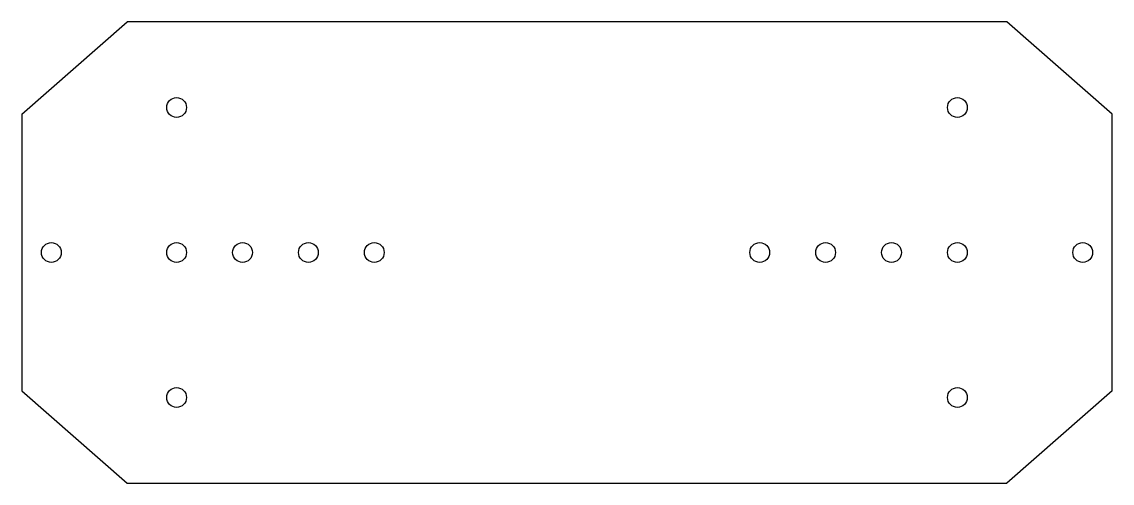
# Model space of a CAD drawing. Header units: millimetres. Extents: x 67 to 232, y 76 to 146.
import ezdxf

# ---------------------------------------------------------------- set-up
doc = ezdxf.new("R2010")
doc.units = ezdxf.units.MM
doc.layers.add('Default', color=7, linetype='Continuous')
doc.layers.add('DV2_0', color=7, linetype='Continuous')

# ---------------------------------------------------------------- blocks, each defined once
blk = doc.blocks.new('SE1')
at = {"layer": 'DV2_0', "color": 7, "linetype": 'Continuous'}
for p, q in [((0, 56), (16, 70)), ((149.5, 70), (16, 70)), ((165.5, 56), (149.5, 70)), ((0, 56), (0, 14)), ((165.5, 14), (165.5, 56)), ((0, 14), (16, 0)), ((165.5, 14), (149.5, 0)), ((16, 0), (149.5, 0))]:
    blk.add_line(p, q, dxfattribs=at)
for centre in [(23.5, 57), (142, 57), (4.48, 35), (23.5, 35), (33.5, 35), (43.5, 35), (53.5, 35), (112, 35), (122, 35), (132, 35), (142, 35), (161.02, 35), (23.5, 13), (142, 13)]:
    blk.add_circle(centre, 1.5, dxfattribs=at)

msp = doc.modelspace()

# ---------------------------------------------------------------- block references
at = {"layer": 'Default', "color": 7}
msp.add_blockref('SE1', (66.78, 75.72), dxfattribs=at)

doc.saveas('drawing.dxf')
